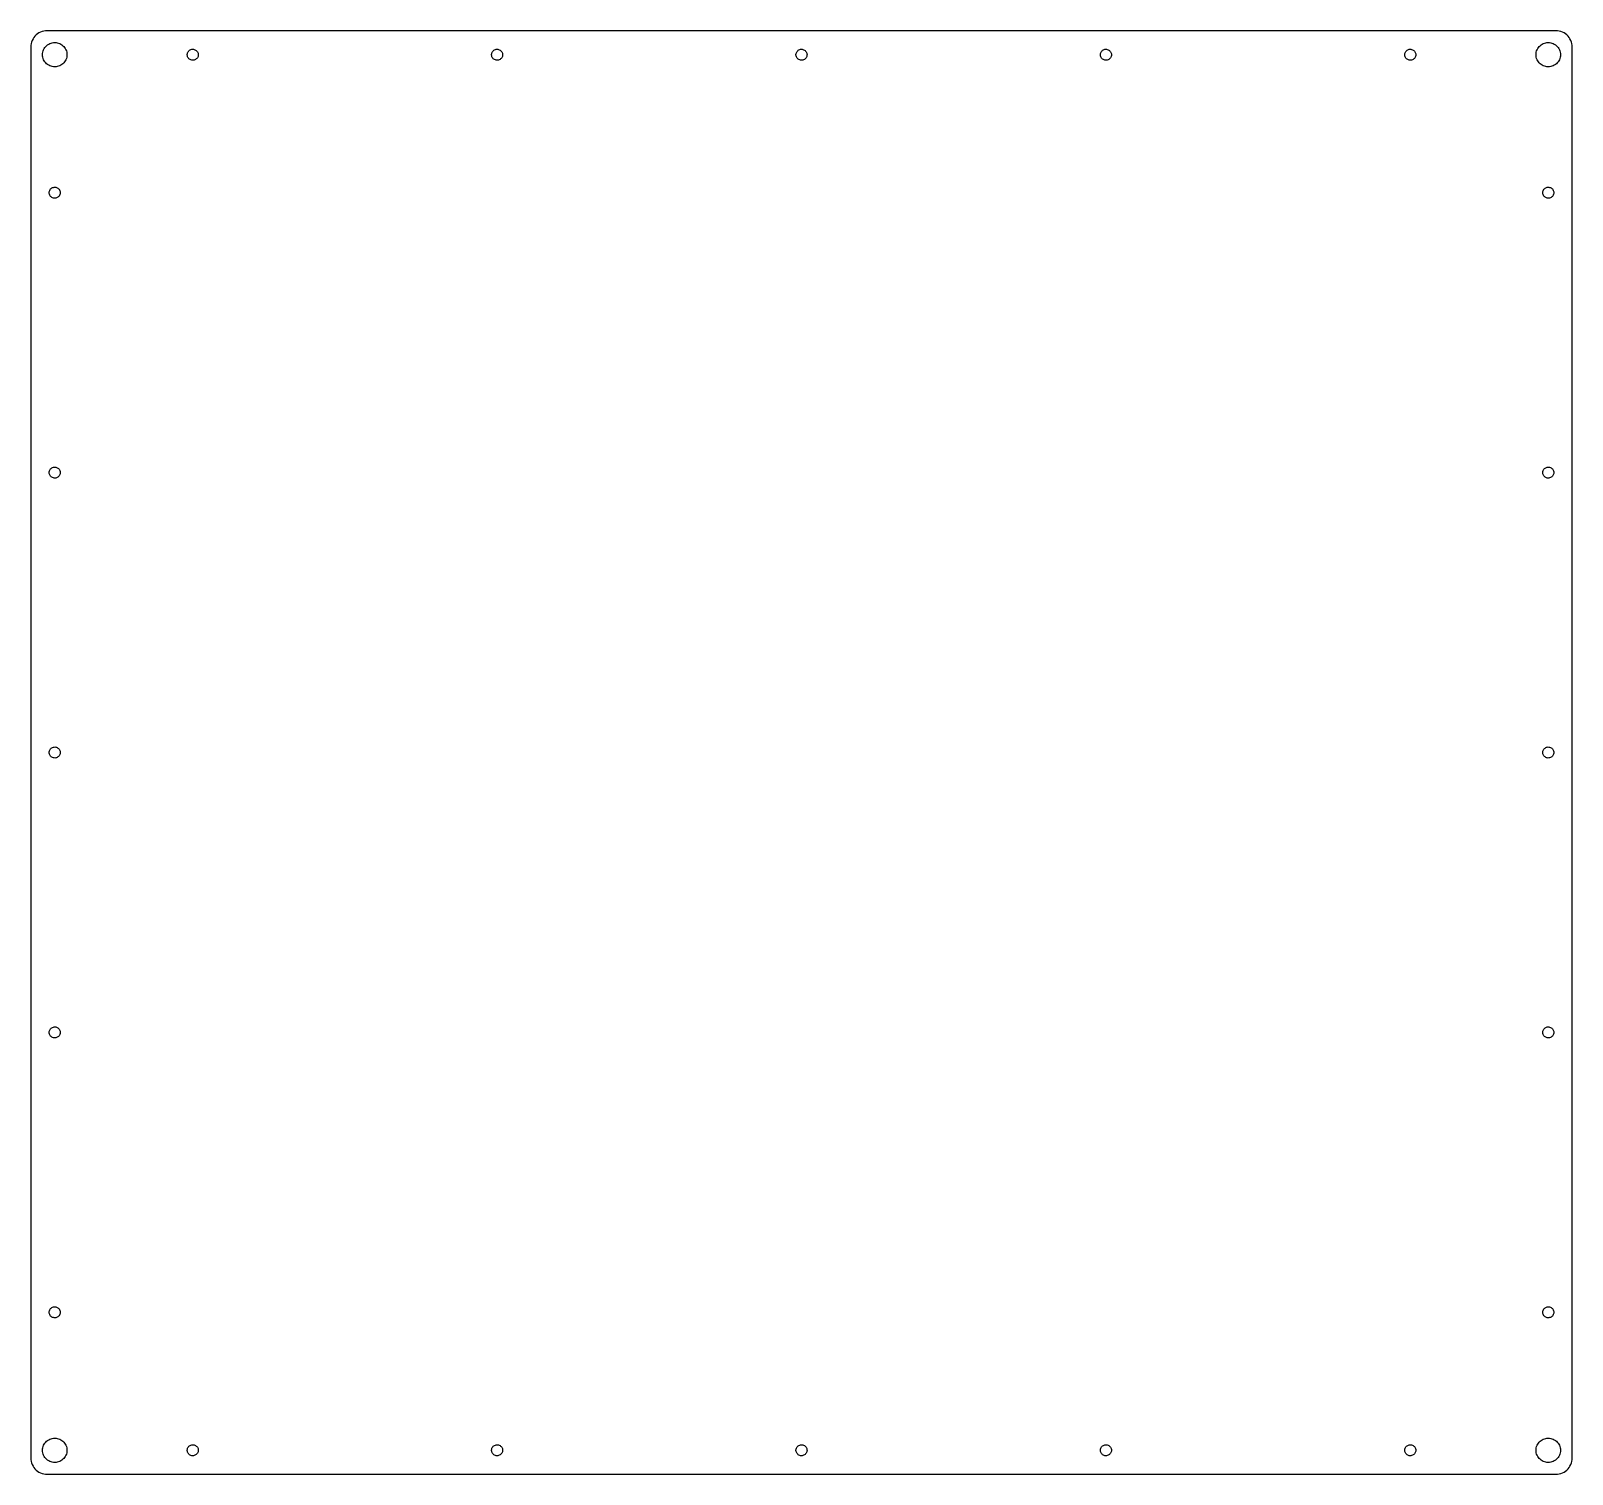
# Model space of a CAD drawing. Header units: metres. Extents: x -237 to 237, y -222 to 222.
import ezdxf

# ---------------------------------------------------------------- set-up
doc = ezdxf.new("R2010")
doc.units = ezdxf.units.M

msp = doc.modelspace()

# ---------------------------------------------------------------- linework, layer by layer
for p, q in [((-237.266, 218.415), (-237.348, 217.898)), ((-237.13, 218.92), (-237.266, 218.415)), ((-236.943, 219.409), (-237.13, 218.92)), ((-236.705, 219.875), (-236.943, 219.409)), ((-236.42, 220.314), (-236.705, 219.875)), ((-236.091, 220.721), (-236.42, 220.314)), ((-235.721, 221.091), (-236.091, 220.721)), ((-235.314, 221.42), (-235.721, 221.091)), ((-234.875, 221.705), (-235.314, 221.42)), ((-234.409, 221.943), (-234.875, 221.705)), ((-233.92, 222.13), (-234.409, 221.943)), ((-233.415, 222.266), (-233.92, 222.13)), ((-232.898, 222.348), (-233.415, 222.266)), ((-232.375, 222.375), (-232.898, 222.348)), ((232.375, 222.375), (-232.375, 222.375)), ((-231.875, 218.248), (-231.525, 218.426)), ((-231.525, 218.426), (-231.159, 218.566)), ((-231.159, 218.566), (-230.78, 218.668)), ((-230.78, 218.668), (-230.392, 218.729)), ((-230.392, 218.729), (-230, 218.75)), ((-230, 218.75), (-229.608, 218.729)), ((-229.608, 218.729), (-229.22, 218.668)), ((-229.22, 218.668), (-228.841, 218.566)), ((-228.841, 218.566), (-228.475, 218.426)), ((-228.475, 218.426), (-228.125, 218.248)), ((228.125, 218.248), (228.475, 218.426)), ((228.475, 218.426), (228.841, 218.566)), ((228.841, 218.566), (229.22, 218.668)), ((229.22, 218.668), (229.608, 218.729)), ((229.608, 218.729), (230, 218.75)), ((230, 218.75), (230.392, 218.729)), ((230.392, 218.729), (230.78, 218.668)), ((230.78, 218.668), (231.159, 218.566)), ((231.159, 218.566), (231.525, 218.426)), ((231.525, 218.426), (231.875, 218.248)), ((232.898, 222.348), (232.375, 222.375)), ((233.415, 222.266), (232.898, 222.348)), ((233.92, 222.13), (233.415, 222.266)), ((234.409, 221.943), (233.92, 222.13)), ((234.875, 221.705), (234.409, 221.943)), ((235.314, 221.42), (234.875, 221.705)), ((235.721, 221.091), (235.314, 221.42)), ((236.091, 220.721), (235.721, 221.091)), ((236.42, 220.314), (236.091, 220.721)), ((236.705, 219.875), (236.42, 220.314)), ((236.943, 219.409), (236.705, 219.875)), ((237.13, 218.92), (236.943, 219.409)), ((237.266, 218.415), (237.13, 218.92)), ((237.348, 217.898), (237.266, 218.415)), ((-237.348, 217.898), (-237.375, 217.375)), ((-237.375, 217.375), (-237.375, -217.375)), ((-233.75, 215), (-233.729, 215.392)), ((-233.729, 214.608), (-233.75, 215)), ((-233.729, 215.392), (-233.668, 215.78)), ((-233.668, 214.22), (-233.729, 214.608)), ((-233.668, 215.78), (-233.566, 216.159)), ((-233.566, 213.841), (-233.668, 214.22)), ((-233.566, 216.159), (-233.426, 216.525)), ((-233.426, 213.475), (-233.566, 213.841)), ((-233.426, 216.525), (-233.248, 216.875)), ((-233.248, 216.875), (-233.034, 217.204)), ((-233.034, 217.204), (-232.787, 217.509)), ((-232.787, 217.509), (-232.509, 217.787)), ((-232.509, 217.787), (-232.204, 218.034)), ((-232.204, 218.034), (-231.875, 218.248)), ((-228.125, 218.248), (-227.796, 218.034)), ((-227.796, 218.034), (-227.491, 217.787)), ((-227.491, 217.787), (-227.213, 217.509)), ((-227.213, 217.509), (-226.966, 217.204)), ((-226.966, 217.204), (-226.752, 216.875)), ((-226.752, 216.875), (-226.574, 216.525)), ((-226.574, 216.525), (-226.434, 216.159)), ((-226.434, 213.841), (-226.574, 213.475)), ((-226.434, 216.159), (-226.332, 215.78)), ((-226.332, 214.22), (-226.434, 213.841)), ((-226.332, 215.78), (-226.271, 215.392)), ((-226.271, 214.608), (-226.332, 214.22)), ((-226.271, 215.392), (-226.25, 215)), ((-226.25, 215), (-226.271, 214.608)), ((-189.195, 215.124), (-189.159, 215.37)), ((-189.195, 214.876), (-189.195, 215.124)), ((-189.159, 214.63), (-189.195, 214.876)), ((-189.159, 215.37), (-189.088, 215.607)), ((-189.088, 214.393), (-189.159, 214.63)), ((-189.088, 215.607), (-188.982, 215.832)), ((-188.982, 214.168), (-189.088, 214.393)), ((-188.982, 215.832), (-188.846, 216.039)), ((-188.846, 213.961), (-188.982, 214.168)), ((-188.846, 216.039), (-188.68, 216.224)), ((-188.68, 213.776), (-188.846, 213.961)), ((-188.68, 216.224), (-188.489, 216.383)), ((-188.489, 213.617), (-188.68, 213.776)), ((-188.489, 216.383), (-188.277, 216.512)), ((-188.277, 216.512), (-188.049, 216.609)), ((-188.049, 216.609), (-187.809, 216.672)), ((-187.809, 216.672), (-187.562, 216.699)), ((-187.562, 216.699), (-187.314, 216.69)), ((-187.314, 216.69), (-187.07, 216.645)), ((-187.07, 216.645), (-186.835, 216.565)), ((-186.835, 216.565), (-186.614, 216.451)), ((-186.614, 216.451), (-186.413, 216.307)), ((-186.413, 213.693), (-186.614, 213.549)), ((-186.413, 216.307), (-186.234, 216.134)), ((-186.234, 213.866), (-186.413, 213.693)), ((-186.234, 216.134), (-186.082, 215.938)), ((-186.082, 214.062), (-186.234, 213.866)), ((-186.082, 215.938), (-185.961, 215.722)), ((-185.961, 214.278), (-186.082, 214.062)), ((-185.961, 215.722), (-185.872, 215.49)), ((-185.872, 214.51), (-185.961, 214.278)), ((-185.872, 215.49), (-185.818, 215.248)), ((-185.818, 214.752), (-185.872, 214.51)), ((-185.818, 215.248), (-185.8, 215)), ((-185.8, 215), (-185.818, 214.752)), ((-95.4455, 215.124), (-95.4093, 215.37)), ((-95.4455, 214.876), (-95.4455, 215.124)), ((-95.4093, 214.63), (-95.4455, 214.876)), ((-95.4093, 215.37), (-95.3378, 215.607)), ((-95.3378, 214.393), (-95.4093, 214.63)), ((-95.3378, 215.607), (-95.2325, 215.832)), ((-95.2325, 214.168), (-95.3378, 214.393)), ((-95.2325, 215.832), (-95.0955, 216.039)), ((-95.0955, 213.961), (-95.2325, 214.168)), ((-95.0955, 216.039), (-94.9299, 216.224)), ((-94.9299, 213.776), (-95.0955, 213.961)), ((-94.9299, 216.224), (-94.7392, 216.383)), ((-94.7392, 213.617), (-94.9299, 213.776)), ((-94.7392, 216.383), (-94.5273, 216.512)), ((-94.5273, 216.512), (-94.2989, 216.609)), ((-94.2989, 216.609), (-94.0588, 216.672)), ((-94.0588, 216.672), (-93.8121, 216.699)), ((-93.8121, 216.699), (-93.5641, 216.69)), ((-93.5641, 216.69), (-93.32, 216.645)), ((-93.32, 216.645), (-93.0851, 216.565)), ((-93.0851, 216.565), (-92.8644, 216.451)), ((-92.8644, 216.451), (-92.6626, 216.307)), ((-92.6626, 213.693), (-92.8644, 213.549)), ((-92.6626, 216.307), (-92.4839, 216.134)), ((-92.4839, 213.866), (-92.6626, 213.693)), ((-92.4839, 216.134), (-92.3322, 215.938)), ((-92.3322, 214.062), (-92.4839, 213.866)), ((-92.3322, 215.938), (-92.2107, 215.722)), ((-92.2107, 214.278), (-92.3322, 214.062)), ((-92.2107, 215.722), (-92.1221, 215.49)), ((-92.1221, 214.51), (-92.2107, 214.278)), ((-92.1221, 215.49), (-92.0681, 215.248)), ((-92.0681, 214.752), (-92.1221, 214.51)), ((-92.0681, 215.248), (-92.05, 215)), ((-92.05, 215), (-92.0681, 214.752)), ((-1.69545, 215.124), (-1.65932, 215.37)), ((-1.69545, 214.876), (-1.69545, 215.124)), ((-1.65932, 214.63), (-1.69545, 214.876)), ((-1.65932, 215.37), (-1.58781, 215.607)), ((-1.58781, 214.393), (-1.65932, 214.63)), ((-1.58781, 215.607), (-1.48248, 215.832)), ((-1.48248, 214.168), (-1.58781, 214.393)), ((-1.48248, 215.832), (-1.34554, 216.039)), ((-1.34554, 213.961), (-1.48248, 214.168)), ((-1.34554, 216.039), (-1.17992, 216.224)), ((-1.17992, 213.776), (-1.34554, 213.961)), ((-1.17992, 216.224), (-0.989151, 216.383)), ((-0.989151, 213.617), (-1.17992, 213.776)), ((-0.989151, 216.383), (-0.777298, 216.512)), ((-0.777298, 216.512), (-0.548889, 216.609)), ((-0.548889, 216.609), (-0.308777, 216.672)), ((-0.308777, 216.672), (-0.062073, 216.699)), ((-0.062073, 216.699), (0.185928, 216.69)), ((0.185928, 216.69), (0.429977, 216.645)), ((0.429977, 216.645), (0.664871, 216.565)), ((0.664871, 216.565), (0.88559, 216.451)), ((0.88559, 216.451), (1.08743, 216.307)), ((1.08743, 213.693), (0.88559, 213.549)), ((1.08743, 216.307), (1.2661, 216.134)), ((1.2661, 213.866), (1.08743, 213.693)), ((1.2661, 216.134), (1.41779, 215.938)), ((1.41779, 214.062), (1.2661, 213.866)), ((1.41779, 215.938), (1.53926, 215.722)), ((1.53926, 214.278), (1.41779, 214.062)), ((1.53926, 215.722), (1.62791, 215.49)), ((1.62791, 214.51), (1.53926, 214.278)), ((1.62791, 215.49), (1.68187, 215.248)), ((1.68187, 214.752), (1.62791, 214.51)), ((1.68187, 215.248), (1.7, 215)), ((1.7, 215), (1.68187, 214.752)), ((92.0545, 215.124), (92.0907, 215.37)), ((92.0545, 214.876), (92.0545, 215.124)), ((92.0907, 214.63), (92.0545, 214.876)), ((92.0907, 215.37), (92.1622, 215.607)), ((92.1622, 214.393), (92.0907, 214.63)), ((92.1622, 215.607), (92.2675, 215.832)), ((92.2675, 214.168), (92.1622, 214.393)), ((92.2675, 215.832), (92.4044, 216.039)), ((92.4044, 213.961), (92.2675, 214.168)), ((92.4044, 216.039), (92.5701, 216.224)), ((92.5701, 213.776), (92.4044, 213.961)), ((92.5701, 216.224), (92.7608, 216.383)), ((92.7608, 213.617), (92.5701, 213.776)), ((92.7608, 216.383), (92.9727, 216.512)), ((92.9727, 216.512), (93.2011, 216.609)), ((93.2011, 216.609), (93.4412, 216.672)), ((93.4412, 216.672), (93.6879, 216.699)), ((93.6879, 216.699), (93.9359, 216.69)), ((93.9359, 216.69), (94.18, 216.645)), ((94.18, 216.645), (94.4149, 216.565)), ((94.4149, 216.565), (94.6356, 216.451)), ((94.6356, 216.451), (94.8374, 216.307)), ((94.8374, 213.693), (94.6356, 213.549)), ((94.8374, 216.307), (95.0161, 216.134)), ((95.0161, 213.866), (94.8374, 213.693)), ((95.0161, 216.134), (95.1678, 215.938)), ((95.1678, 214.062), (95.0161, 213.866)), ((95.1678, 215.938), (95.2893, 215.722)), ((95.2893, 214.278), (95.1678, 214.062)), ((95.2893, 215.722), (95.3779, 215.49)), ((95.3779, 214.51), (95.2893, 214.278)), ((95.3779, 215.49), (95.4319, 215.248)), ((95.4319, 214.752), (95.3779, 214.51)), ((95.4319, 215.248), (95.45, 215)), ((95.45, 215), (95.4319, 214.752)), ((185.805, 215.124), (185.841, 215.37)), ((185.805, 214.876), (185.805, 215.124)), ((185.841, 214.63), (185.805, 214.876)), ((185.841, 215.37), (185.912, 215.607)), ((185.912, 214.393), (185.841, 214.63)), ((185.912, 215.607), (186.018, 215.832)), ((186.018, 214.168), (185.912, 214.393)), ((186.018, 215.832), (186.154, 216.039)), ((186.154, 213.961), (186.018, 214.168)), ((186.154, 216.039), (186.32, 216.224)), ((186.32, 213.776), (186.154, 213.961)), ((186.32, 216.224), (186.511, 216.383)), ((186.511, 213.617), (186.32, 213.776)), ((186.511, 216.383), (186.723, 216.512)), ((186.723, 216.512), (186.951, 216.609)), ((186.951, 216.609), (187.191, 216.672)), ((187.191, 216.672), (187.438, 216.699)), ((187.438, 216.699), (187.686, 216.69)), ((187.686, 216.69), (187.93, 216.645)), ((187.93, 216.645), (188.165, 216.565)), ((188.165, 216.565), (188.386, 216.451)), ((188.386, 216.451), (188.587, 216.307)), ((188.587, 213.693), (188.386, 213.549)), ((188.587, 216.307), (188.766, 216.134)), ((188.766, 213.866), (188.587, 213.693)), ((188.766, 216.134), (188.918, 215.938)), ((188.918, 214.062), (188.766, 213.866)), ((188.918, 215.938), (189.039, 215.722)), ((189.039, 214.278), (188.918, 214.062)), ((189.039, 215.722), (189.128, 215.49)), ((189.128, 214.51), (189.039, 214.278)), ((189.128, 215.49), (189.182, 215.248)), ((189.182, 214.752), (189.128, 214.51)), ((189.182, 215.248), (189.2, 215)), ((189.2, 215), (189.182, 214.752)), ((226.25, 215), (226.271, 215.392)), ((226.271, 214.608), (226.25, 215)), ((226.271, 215.392), (226.332, 215.78)), ((226.332, 214.22), (226.271, 214.608)), ((226.332, 215.78), (226.434, 216.159)), ((226.434, 213.841), (226.332, 214.22)), ((226.434, 216.159), (226.574, 216.525)), ((226.574, 213.475), (226.434, 213.841)), ((226.574, 216.525), (226.752, 216.875)), ((226.752, 216.875), (226.966, 217.204)), ((226.966, 217.204), (227.213, 217.509)), ((227.213, 217.509), (227.491, 217.787)), ((227.491, 217.787), (227.796, 218.034)), ((227.796, 218.034), (228.125, 218.248)), ((231.875, 218.248), (232.204, 218.034)), ((232.204, 218.034), (232.509, 217.787)), ((232.509, 217.787), (232.787, 217.509)), ((232.787, 217.509), (233.034, 217.204)), ((233.034, 217.204), (233.248, 216.875)), ((233.248, 216.875), (233.426, 216.525)), ((233.426, 216.525), (233.566, 216.159)), ((233.566, 213.841), (233.426, 213.475)), ((233.566, 216.159), (233.668, 215.78)), ((233.668, 214.22), (233.566, 213.841)), ((233.668, 215.78), (233.729, 215.392)), ((233.729, 214.608), (233.668, 214.22)), ((233.729, 215.392), (233.75, 215)), ((233.75, 215), (233.729, 214.608)), ((237.375, 217.375), (237.348, 217.898)), ((237.375, -217.375), (237.375, 217.375)), ((-233.248, 213.125), (-233.426, 213.475)), ((-233.034, 212.796), (-233.248, 213.125)), ((-232.787, 212.491), (-233.034, 212.796)), ((-232.509, 212.213), (-232.787, 212.491)), ((-232.204, 211.966), (-232.509, 212.213)), ((-231.875, 211.752), (-232.204, 211.966)), ((-231.525, 211.574), (-231.875, 211.752)), ((-231.159, 211.434), (-231.525, 211.574)), ((-230.78, 211.332), (-231.159, 211.434)), ((-230.392, 211.271), (-230.78, 211.332)), ((-230, 211.25), (-230.392, 211.271)), ((-229.608, 211.271), (-230, 211.25)), ((-229.22, 211.332), (-229.608, 211.271)), ((-228.841, 211.434), (-229.22, 211.332)), ((-228.475, 211.574), (-228.841, 211.434)), ((-228.125, 211.752), (-228.475, 211.574)), ((-227.796, 211.966), (-228.125, 211.752)), ((-227.491, 212.213), (-227.796, 211.966)), ((-227.213, 212.491), (-227.491, 212.213)), ((-226.966, 212.796), (-227.213, 212.491)), ((-226.752, 213.125), (-226.966, 212.796)), ((-226.574, 213.475), (-226.752, 213.125)), ((-188.277, 213.488), (-188.489, 213.617)), ((-188.049, 213.391), (-188.277, 213.488)), ((-187.809, 213.328), (-188.049, 213.391)), ((-187.562, 213.301), (-187.809, 213.328)), ((-187.314, 213.31), (-187.562, 213.301)), ((-187.07, 213.355), (-187.314, 213.31)), ((-186.835, 213.435), (-187.07, 213.355)), ((-186.614, 213.549), (-186.835, 213.435)), ((-94.5273, 213.488), (-94.7392, 213.617)), ((-94.2989, 213.391), (-94.5273, 213.488)), ((-94.0588, 213.328), (-94.2989, 213.391)), ((-93.8121, 213.301), (-94.0588, 213.328)), ((-93.5641, 213.31), (-93.8121, 213.301)), ((-93.32, 213.355), (-93.5641, 213.31)), ((-93.0851, 213.435), (-93.32, 213.355)), ((-92.8644, 213.549), (-93.0851, 213.435)), ((-0.777298, 213.488), (-0.989151, 213.617)), ((-0.548889, 213.391), (-0.777298, 213.488)), ((-0.308777, 213.328), (-0.548889, 213.391)), ((-0.062073, 213.301), (-0.308777, 213.328)), ((0.185928, 213.31), (-0.062073, 213.301)), ((0.429977, 213.355), (0.185928, 213.31)), ((0.664871, 213.435), (0.429977, 213.355)), ((0.88559, 213.549), (0.664871, 213.435)), ((92.9727, 213.488), (92.7608, 213.617)), ((93.2011, 213.391), (92.9727, 213.488)), ((93.4412, 213.328), (93.2011, 213.391)), ((93.6879, 213.301), (93.4412, 213.328)), ((93.9359, 213.31), (93.6879, 213.301)), ((94.18, 213.355), (93.9359, 213.31)), ((94.4149, 213.435), (94.18, 213.355)), ((94.6356, 213.549), (94.4149, 213.435)), ((186.723, 213.488), (186.511, 213.617)), ((186.951, 213.391), (186.723, 213.488)), ((187.191, 213.328), (186.951, 213.391)), ((187.438, 213.301), (187.191, 213.328)), ((187.686, 213.31), (187.438, 213.301)), ((187.93, 213.355), (187.686, 213.31)), ((188.165, 213.435), (187.93, 213.355)), ((188.386, 213.549), (188.165, 213.435)), ((226.752, 213.125), (226.574, 213.475)), ((226.966, 212.796), (226.752, 213.125)), ((227.213, 212.491), (226.966, 212.796)), ((227.491, 212.213), (227.213, 212.491)), ((227.796, 211.966), (227.491, 212.213)), ((228.125, 211.752), (227.796, 211.966)), ((228.475, 211.574), (228.125, 211.752)), ((228.841, 211.434), (228.475, 211.574)), ((229.22, 211.332), (228.841, 211.434)), ((229.608, 211.271), (229.22, 211.332)), ((230, 211.25), (229.608, 211.271)), ((230.392, 211.271), (230, 211.25)), ((230.78, 211.332), (230.392, 211.271)), ((231.159, 211.434), (230.78, 211.332)), ((231.525, 211.574), (231.159, 211.434)), ((231.875, 211.752), (231.525, 211.574)), ((232.204, 211.966), (231.875, 211.752)), ((232.509, 212.213), (232.204, 211.966)), ((232.787, 212.491), (232.509, 212.213)), ((233.034, 212.796), (232.787, 212.491)), ((233.248, 213.125), (233.034, 212.796)), ((233.426, 213.475), (233.248, 213.125)), ((-231.7, 172.5), (-231.682, 172.748)), ((-231.682, 172.252), (-231.7, 172.5)), ((-231.682, 172.748), (-231.628, 172.99)), ((-231.628, 172.01), (-231.682, 172.252)), ((-231.628, 172.99), (-231.539, 173.222)), ((-231.539, 171.778), (-231.628, 172.01)), ((-231.539, 173.222), (-231.418, 173.438)), ((-231.418, 171.562), (-231.539, 171.778)), ((-231.418, 173.438), (-231.266, 173.634)), ((-231.266, 171.366), (-231.418, 171.562)), ((-231.266, 173.634), (-231.087, 173.807)), ((-231.087, 171.193), (-231.266, 171.366)), ((-231.087, 173.807), (-230.886, 173.951)), ((-230.886, 171.049), (-231.087, 171.193)), ((-230.886, 173.951), (-230.665, 174.065)), ((-230.665, 170.935), (-230.886, 171.049)), ((-230.665, 174.065), (-230.43, 174.145)), ((-230.43, 170.855), (-230.665, 170.935)), ((-230.43, 174.145), (-230.186, 174.19)), ((-230.186, 174.19), (-229.938, 174.199)), ((-229.938, 174.199), (-229.691, 174.172)), ((-229.691, 174.172), (-229.451, 174.109)), ((-229.451, 174.109), (-229.223, 174.012)), ((-229.223, 170.988), (-229.451, 170.891)), ((-229.223, 174.012), (-229.011, 173.883)), ((-229.011, 171.117), (-229.223, 170.988)), ((-229.011, 173.883), (-228.82, 173.724)), ((-228.82, 171.276), (-229.011, 171.117)), ((-228.82, 173.724), (-228.654, 173.539)), ((-228.654, 171.461), (-228.82, 171.276)), ((-228.654, 173.539), (-228.518, 173.332)), ((-228.518, 171.668), (-228.654, 171.461)), ((-228.518, 173.332), (-228.412, 173.107)), ((-228.412, 171.893), (-228.518, 171.668)), ((-228.412, 173.107), (-228.341, 172.87)), ((-228.341, 172.13), (-228.412, 171.893)), ((-228.341, 172.87), (-228.305, 172.624)), ((-228.305, 172.376), (-228.341, 172.13)), ((-228.305, 172.624), (-228.305, 172.376)), ((228.305, 172.624), (228.341, 172.87)), ((228.305, 172.376), (228.305, 172.624)), ((228.341, 172.13), (228.305, 172.376)), ((228.341, 172.87), (228.412, 173.107)), ((228.412, 171.893), (228.341, 172.13)), ((228.412, 173.107), (228.518, 173.332)), ((228.518, 171.668), (228.412, 171.893)), ((228.518, 173.332), (228.654, 173.539)), ((228.654, 171.461), (228.518, 171.668)), ((228.654, 173.539), (228.82, 173.724)), ((228.82, 171.276), (228.654, 171.461)), ((228.82, 173.724), (229.011, 173.883)), ((229.011, 171.117), (228.82, 171.276)), ((229.011, 173.883), (229.223, 174.012)), ((229.223, 170.988), (229.011, 171.117)), ((229.223, 174.012), (229.451, 174.109)), ((229.451, 170.891), (229.223, 170.988)), ((229.451, 174.109), (229.691, 174.172)), ((229.691, 174.172), (229.938, 174.199)), ((229.938, 174.199), (230.186, 174.19)), ((230.186, 174.19), (230.43, 174.145)), ((230.43, 174.145), (230.665, 174.065)), ((230.665, 170.935), (230.43, 170.855)), ((230.665, 174.065), (230.886, 173.951)), ((230.886, 171.049), (230.665, 170.935)), ((230.886, 173.951), (231.087, 173.807)), ((231.087, 171.193), (230.886, 171.049)), ((231.087, 173.807), (231.266, 173.634)), ((231.266, 171.366), (231.087, 171.193)), ((231.266, 173.634), (231.418, 173.438)), ((231.418, 171.562), (231.266, 171.366)), ((231.418, 173.438), (231.539, 173.222)), ((231.539, 171.778), (231.418, 171.562)), ((231.539, 173.222), (231.628, 172.99)), ((231.628, 172.01), (231.539, 171.778)), ((231.628, 172.99), (231.682, 172.748)), ((231.682, 172.252), (231.628, 172.01)), ((231.682, 172.748), (231.7, 172.5)), ((231.7, 172.5), (231.682, 172.252)), ((-230.186, 170.81), (-230.43, 170.855)), ((-229.938, 170.801), (-230.186, 170.81)), ((-229.691, 170.828), (-229.938, 170.801)), ((-229.451, 170.891), (-229.691, 170.828)), ((229.691, 170.828), (229.451, 170.891)), ((229.938, 170.801), (229.691, 170.828)), ((230.186, 170.81), (229.938, 170.801)), ((230.43, 170.855), (230.186, 170.81)), ((-231.7, 86.25), (-231.682, 86.4975)), ((-231.682, 86.0025), (-231.7, 86.25)), ((-231.682, 86.4975), (-231.628, 86.7398)), ((-231.628, 85.7602), (-231.682, 86.0025)), ((-231.628, 86.7398), (-231.539, 86.9716)), ((-231.539, 85.5284), (-231.628, 85.7602)), ((-231.539, 86.9716), (-231.418, 87.188)), ((-231.418, 85.312), (-231.539, 85.5284)), ((-231.418, 87.188), (-231.266, 87.3844)), ((-231.266, 87.3844), (-231.087, 87.5567)), ((-231.087, 87.5567), (-230.886, 87.7011)), ((-230.886, 87.7011), (-230.665, 87.8146)), ((-230.665, 87.8146), (-230.43, 87.8947)), ((-230.43, 87.8947), (-230.186, 87.9398)), ((-230.186, 87.9398), (-229.938, 87.9489)), ((-229.938, 87.9489), (-229.691, 87.9217)), ((-229.691, 87.9217), (-229.451, 87.8589)), ((-229.451, 87.8589), (-229.223, 87.7619)), ((-229.223, 87.7619), (-229.011, 87.6326)), ((-229.011, 87.6326), (-228.82, 87.4738)), ((-228.82, 87.4738), (-228.654, 87.289)), ((-228.654, 87.289), (-228.518, 87.082)), ((-228.518, 87.082), (-228.412, 86.8573)), ((-228.412, 85.6427), (-228.518, 85.418)), ((-228.412, 86.8573), (-228.341, 86.6196)), ((-228.341, 85.8804), (-228.412, 85.6427)), ((-228.341, 86.6196), (-228.305, 86.3741)), ((-228.305, 86.1259), (-228.341, 85.8804)), ((-228.305, 86.3741), (-228.305, 86.1259)), ((228.305, 86.3741), (228.341, 86.6196)), ((228.305, 86.1259), (228.305, 86.3741)), ((228.341, 85.8804), (228.305, 86.1259)), ((228.341, 86.6196), (228.412, 86.8573)), ((228.412, 85.6427), (228.341, 85.8804)), ((228.412, 86.8573), (228.518, 87.082)), ((228.518, 85.418), (228.412, 85.6427)), ((228.518, 87.082), (228.654, 87.289)), ((228.654, 87.289), (228.82, 87.4738)), ((228.82, 87.4738), (229.011, 87.6326)), ((229.011, 87.6326), (229.223, 87.7619)), ((229.223, 87.7619), (229.451, 87.8589)), ((229.451, 87.8589), (229.691, 87.9217)), ((229.691, 87.9217), (229.938, 87.9489)), ((229.938, 87.9489), (230.186, 87.9398)), ((230.186, 87.9398), (230.43, 87.8947)), ((230.43, 87.8947), (230.665, 87.8146)), ((230.665, 87.8146), (230.886, 87.7011)), ((230.886, 87.7011), (231.087, 87.5567)), ((231.087, 87.5567), (231.266, 87.3844)), ((231.266, 87.3844), (231.418, 87.188)), ((231.418, 87.188), (231.539, 86.9716)), ((231.539, 85.5284), (231.418, 85.312)), ((231.539, 86.9716), (231.628, 86.7398)), ((231.628, 85.7602), (231.539, 85.5284)), ((231.628, 86.7398), (231.682, 86.4975)), ((231.682, 86.0025), (231.628, 85.7602)), ((231.682, 86.4975), (231.7, 86.25)), ((231.7, 86.25), (231.682, 86.0025)), ((-231.266, 85.1156), (-231.418, 85.312)), ((-231.087, 84.9433), (-231.266, 85.1156)), ((-230.886, 84.7989), (-231.087, 84.9433)), ((-230.665, 84.6854), (-230.886, 84.7989)), ((-230.43, 84.6053), (-230.665, 84.6854)), ((-230.186, 84.5602), (-230.43, 84.6053)), ((-229.938, 84.5511), (-230.186, 84.5602)), ((-229.691, 84.5783), (-229.938, 84.5511)), ((-229.451, 84.6411), (-229.691, 84.5783)), ((-229.223, 84.7381), (-229.451, 84.6411)), ((-229.011, 84.8674), (-229.223, 84.7381)), ((-228.82, 85.0262), (-229.011, 84.8674)), ((-228.654, 85.211), (-228.82, 85.0262)), ((-228.518, 85.418), (-228.654, 85.211)), ((228.654, 85.211), (228.518, 85.418)), ((228.82, 85.0262), (228.654, 85.211)), ((229.011, 84.8674), (228.82, 85.0262)), ((229.223, 84.7381), (229.011, 84.8674)), ((229.451, 84.6411), (229.223, 84.7381)), ((229.691, 84.5783), (229.451, 84.6411)), ((229.938, 84.5511), (229.691, 84.5783)), ((230.186, 84.5602), (229.938, 84.5511)), ((230.43, 84.6053), (230.186, 84.5602)), ((230.665, 84.6854), (230.43, 84.6053)), ((230.886, 84.7989), (230.665, 84.6854)), ((231.087, 84.9433), (230.886, 84.7989)), ((231.266, 85.1156), (231.087, 84.9433)), ((231.418, 85.312), (231.266, 85.1156)), ((-231.7, 0), (-231.682, 0.247513)), ((-231.682, -0.247513), (-231.7, 0)), ((-231.682, 0.247513), (-231.628, 0.489761)), ((-231.628, 0.489761), (-231.539, 0.721573)), ((-231.539, 0.721573), (-231.418, 0.938004)), ((-231.418, 0.938004), (-231.266, 1.13443)), ((-231.266, 1.13443), (-231.087, 1.30669)), ((-231.087, 1.30669), (-230.886, 1.4511)), ((-230.886, 1.4511), (-230.665, 1.56458)), ((-230.665, 1.56458), (-230.43, 1.64471)), ((-230.43, 1.64471), (-230.186, 1.68979)), ((-230.186, 1.68979), (-229.938, 1.69885)), ((-229.938, 1.69885), (-229.691, 1.67171)), ((-229.691, 1.67171), (-229.451, 1.60893)), ((-229.451, 1.60893), (-229.223, 1.51187)), ((-229.223, 1.51187), (-229.011, 1.38258)), ((-229.011, 1.38258), (-228.82, 1.22383)), ((-228.82, 1.22383), (-228.654, 1.03899)), ((-228.654, 1.03899), (-228.518, 0.832001)), ((-228.518, 0.832001), (-228.412, 0.607285)), ((-228.412, 0.607285), (-228.341, 0.369629)), ((-228.341, 0.369629), (-228.305, 0.124084)), ((-228.305, 0.124084), (-228.305, -0.124084)), ((228.305, 0.124084), (228.341, 0.369629)), ((228.305, -0.124084), (228.305, 0.124084)), ((228.341, 0.369629), (228.412, 0.607285)), ((228.412, 0.607285), (228.518, 0.832001)), ((228.518, 0.832001), (228.654, 1.03899)), ((228.654, 1.03899), (228.82, 1.22383)), ((228.82, 1.22383), (229.011, 1.38258)), ((229.011, 1.38258), (229.223, 1.51187)), ((229.223, 1.51187), (229.451, 1.60893)), ((229.451, 1.60893), (229.691, 1.67171)), ((229.691, 1.67171), (229.938, 1.69885)), ((229.938, 1.69885), (230.186, 1.68979)), ((230.186, 1.68979), (230.43, 1.64471)), ((230.43, 1.64471), (230.665, 1.56458)), ((230.665, 1.56458), (230.886, 1.4511)), ((230.886, 1.4511), (231.087, 1.30669)), ((231.087, 1.30669), (231.266, 1.13443)), ((231.266, 1.13443), (231.418, 0.938004)), ((231.418, 0.938004), (231.539, 0.721573)), ((231.539, 0.721573), (231.628, 0.489761)), ((231.628, 0.489761), (231.682, 0.247513)), ((231.682, 0.247513), (231.7, 0)), ((231.7, 0), (231.682, -0.247513)), ((-231.628, -0.489761), (-231.682, -0.247513)), ((-231.539, -0.721573), (-231.628, -0.489761)), ((-231.418, -0.938004), (-231.539, -0.721573)), ((-231.266, -1.13443), (-231.418, -0.938004)), ((-231.087, -1.30669), (-231.266, -1.13443)), ((-230.886, -1.4511), (-231.087, -1.30669)), ((-230.665, -1.56458), (-230.886, -1.4511)), ((-230.43, -1.64471), (-230.665, -1.56458)), ((-230.186, -1.68979), (-230.43, -1.64471)), ((-229.938, -1.69885), (-230.186, -1.68979)), ((-229.691, -1.67171), (-229.938, -1.69885)), ((-229.451, -1.60893), (-229.691, -1.67171)), ((-229.223, -1.51187), (-229.451, -1.60893)), ((-229.011, -1.38258), (-229.223, -1.51187)), ((-228.82, -1.22383), (-229.011, -1.38258)), ((-228.654, -1.03899), (-228.82, -1.22383)), ((-228.518, -0.832001), (-228.654, -1.03899)), ((-228.412, -0.607285), (-228.518, -0.832001)), ((-228.341, -0.369629), (-228.412, -0.607285)), ((-228.305, -0.124084), (-228.341, -0.369629)), ((228.341, -0.369629), (228.305, -0.124084)), ((228.412, -0.607285), (228.341, -0.369629)), ((228.518, -0.832001), (228.412, -0.607285)), ((228.654, -1.03899), (228.518, -0.832001)), ((228.82, -1.22383), (228.654, -1.03899)), ((229.011, -1.38258), (228.82, -1.22383)), ((229.223, -1.51187), (229.011, -1.38258)), ((229.451, -1.60893), (229.223, -1.51187)), ((229.691, -1.67171), (229.451, -1.60893)), ((229.938, -1.69885), (229.691, -1.67171)), ((230.186, -1.68979), (229.938, -1.69885)), ((230.43, -1.64471), (230.186, -1.68979)), ((230.665, -1.56458), (230.43, -1.64471)), ((230.886, -1.4511), (230.665, -1.56458)), ((231.087, -1.30669), (230.886, -1.4511)), ((231.266, -1.13443), (231.087, -1.30669)), ((231.418, -0.938004), (231.266, -1.13443)), ((231.539, -0.721573), (231.418, -0.938004)), ((231.628, -0.489761), (231.539, -0.721573)), ((231.682, -0.247513), (231.628, -0.489761)), ((-231.539, -85.5284), (-231.418, -85.312)), ((-231.418, -85.312), (-231.266, -85.1156)), ((-231.266, -85.1156), (-231.087, -84.9433)), ((-231.087, -84.9433), (-230.886, -84.7989)), ((-230.886, -84.7989), (-230.665, -84.6854)), ((-230.665, -84.6854), (-230.43, -84.6053)), ((-230.43, -84.6053), (-230.186, -84.5602)), ((-230.186, -84.5602), (-229.938, -84.5511)), ((-229.938, -84.5511), (-229.691, -84.5783)), ((-229.691, -84.5783), (-229.451, -84.6411)), ((-229.451, -84.6411), (-229.223, -84.7381)), ((-229.223, -84.7381), (-229.011, -84.8674)), ((-229.011, -84.8674), (-228.82, -85.0262)), ((-228.82, -85.0262), (-228.654, -85.211)), ((-228.654, -85.211), (-228.518, -85.418)), ((-228.518, -85.418), (-228.412, -85.6427)), ((228.412, -85.6427), (228.518, -85.418)), ((228.518, -85.418), (228.654, -85.211)), ((228.654, -85.211), (228.82, -85.0262)), ((228.82, -85.0262), (229.011, -84.8674)), ((229.011, -84.8674), (229.223, -84.7381)), ((229.223, -84.7381), (229.451, -84.6411)), ((229.451, -84.6411), (229.691, -84.5783)), ((229.691, -84.5783), (229.938, -84.5511)), ((229.938, -84.5511), (230.186, -84.5602)), ((230.186, -84.5602), (230.43, -84.6053)), ((230.43, -84.6053), (230.665, -84.6854)), ((230.665, -84.6854), (230.886, -84.7989)), ((230.886, -84.7989), (231.087, -84.9433)), ((231.087, -84.9433), (231.266, -85.1156)), ((231.266, -85.1156), (231.418, -85.312)), ((231.418, -85.312), (231.539, -85.5284)), ((-231.7, -86.25), (-231.682, -86.0025)), ((-231.682, -86.4975), (-231.7, -86.25)), ((-231.682, -86.0025), (-231.628, -85.7602)), ((-231.628, -86.7398), (-231.682, -86.4975)), ((-231.628, -85.7602), (-231.539, -85.5284)), ((-231.539, -86.9716), (-231.628, -86.7398)), ((-231.418, -87.188), (-231.539, -86.9716)), ((-231.266, -87.3844), (-231.418, -87.188)), ((-231.087, -87.5567), (-231.266, -87.3844)), ((-230.886, -87.7011), (-231.087, -87.5567)), ((-230.665, -87.8146), (-230.886, -87.7011)), ((-230.43, -87.8947), (-230.665, -87.8146)), ((-230.186, -87.9398), (-230.43, -87.8947)), ((-229.938, -87.9489), (-230.186, -87.9398)), ((-229.691, -87.9217), (-229.938, -87.9489)), ((-229.451, -87.8589), (-229.691, -87.9217)), ((-229.223, -87.7619), (-229.451, -87.8589)), ((-229.011, -87.6326), (-229.223, -87.7619)), ((-228.82, -87.4738), (-229.011, -87.6326)), ((-228.654, -87.289), (-228.82, -87.4738)), ((-228.518, -87.082), (-228.654, -87.289)), ((-228.412, -86.8573), (-228.518, -87.082)), ((-228.412, -85.6427), (-228.341, -85.8804)), ((-228.341, -86.6196), (-228.412, -86.8573)), ((-228.341, -85.8804), (-228.305, -86.1259)), ((-228.305, -86.3741), (-228.341, -86.6196)), ((-228.305, -86.1259), (-228.305, -86.3741)), ((228.305, -86.1259), (228.341, -85.8804)), ((228.305, -86.3741), (228.305, -86.1259)), ((228.341, -86.6196), (228.305, -86.3741)), ((228.341, -85.8804), (228.412, -85.6427)), ((228.412, -86.8573), (228.341, -86.6196)), ((228.518, -87.082), (228.412, -86.8573)), ((228.654, -87.289), (228.518, -87.082)), ((228.82, -87.4738), (228.654, -87.289)), ((229.011, -87.6326), (228.82, -87.4738)), ((229.223, -87.7619), (229.011, -87.6326)), ((229.451, -87.8589), (229.223, -87.7619)), ((229.691, -87.9217), (229.451, -87.8589)), ((229.938, -87.9489), (229.691, -87.9217)), ((230.186, -87.9398), (229.938, -87.9489)), ((230.43, -87.8947), (230.186, -87.9398)), ((230.665, -87.8146), (230.43, -87.8947)), ((230.886, -87.7011), (230.665, -87.8146)), ((231.087, -87.5567), (230.886, -87.7011)), ((231.266, -87.3844), (231.087, -87.5567)), ((231.418, -87.188), (231.266, -87.3844)), ((231.539, -86.9716), (231.418, -87.188)), ((231.539, -85.5284), (231.628, -85.7602)), ((231.628, -86.7398), (231.539, -86.9716)), ((231.628, -85.7602), (231.682, -86.0025)), ((231.682, -86.4975), (231.628, -86.7398)), ((231.682, -86.0025), (231.7, -86.25)), ((231.7, -86.25), (231.682, -86.4975)), ((-230.665, -170.935), (-230.43, -170.855)), ((-230.43, -170.855), (-230.186, -170.81)), ((-230.186, -170.81), (-229.938, -170.801)), ((-229.938, -170.801), (-229.691, -170.828)), ((-229.691, -170.828), (-229.451, -170.891)), ((-229.451, -170.891), (-229.223, -170.988)), ((229.223, -170.988), (229.451, -170.891)), ((229.451, -170.891), (229.691, -170.828)), ((229.691, -170.828), (229.938, -170.801)), ((229.938, -170.801), (230.186, -170.81)), ((230.186, -170.81), (230.43, -170.855)), ((230.43, -170.855), (230.665, -170.935)), ((-231.7, -172.5), (-231.682, -172.252)), ((-231.682, -172.748), (-231.7, -172.5)), ((-231.682, -172.252), (-231.628, -172.01)), ((-231.628, -172.99), (-231.682, -172.748)), ((-231.628, -172.01), (-231.539, -171.778)), ((-231.539, -173.222), (-231.628, -172.99)), ((-231.539, -171.778), (-231.418, -171.562)), ((-231.418, -173.438), (-231.539, -173.222)), ((-231.418, -171.562), (-231.266, -171.366)), ((-231.266, -173.634), (-231.418, -173.438)), ((-231.266, -171.366), (-231.087, -171.193)), ((-231.087, -173.807), (-231.266, -173.634)), ((-231.087, -171.193), (-230.886, -171.049)), ((-230.886, -173.951), (-231.087, -173.807)), ((-230.886, -171.049), (-230.665, -170.935)), ((-230.665, -174.065), (-230.886, -173.951)), ((-230.43, -174.145), (-230.665, -174.065)), ((-230.186, -174.19), (-230.43, -174.145)), ((-229.938, -174.199), (-230.186, -174.19)), ((-229.691, -174.172), (-229.938, -174.199)), ((-229.451, -174.109), (-229.691, -174.172)), ((-229.223, -174.012), (-229.451, -174.109)), ((-229.223, -170.988), (-229.011, -171.117)), ((-229.011, -173.883), (-229.223, -174.012)), ((-229.011, -171.117), (-228.82, -171.276)), ((-228.82, -173.724), (-229.011, -173.883)), ((-228.82, -171.276), (-228.654, -171.461)), ((-228.654, -173.539), (-228.82, -173.724)), ((-228.654, -171.461), (-228.518, -171.668)), ((-228.518, -173.332), (-228.654, -173.539)), ((-228.518, -171.668), (-228.412, -171.893)), ((-228.412, -173.107), (-228.518, -173.332)), ((-228.412, -171.893), (-228.341, -172.13)), ((-228.341, -172.87), (-228.412, -173.107)), ((-228.341, -172.13), (-228.305, -172.376)), ((-228.305, -172.624), (-228.341, -172.87)), ((-228.305, -172.376), (-228.305, -172.624)), ((228.305, -172.376), (228.341, -172.13)), ((228.305, -172.624), (228.305, -172.376)), ((228.341, -172.87), (228.305, -172.624)), ((228.341, -172.13), (228.412, -171.893)), ((228.412, -173.107), (228.341, -172.87)), ((228.412, -171.893), (228.518, -171.668)), ((228.518, -173.332), (228.412, -173.107)), ((228.518, -171.668), (228.654, -171.461)), ((228.654, -173.539), (228.518, -173.332)), ((228.654, -171.461), (228.82, -171.276)), ((228.82, -173.724), (228.654, -173.539)), ((228.82, -171.276), (229.011, -171.117)), ((229.011, -173.883), (228.82, -173.724)), ((229.011, -171.117), (229.223, -170.988)), ((229.223, -174.012), (229.011, -173.883)), ((229.451, -174.109), (229.223, -174.012)), ((229.691, -174.172), (229.451, -174.109)), ((229.938, -174.199), (229.691, -174.172)), ((230.186, -174.19), (229.938, -174.199)), ((230.43, -174.145), (230.186, -174.19)), ((230.665, -174.065), (230.43, -174.145)), ((230.665, -170.935), (230.886, -171.049)), ((230.886, -173.951), (230.665, -174.065)), ((230.886, -171.049), (231.087, -171.193)), ((231.087, -173.807), (230.886, -173.951)), ((231.087, -171.193), (231.266, -171.366)), ((231.266, -173.634), (231.087, -173.807)), ((231.266, -171.366), (231.418, -171.562)), ((231.418, -173.438), (231.266, -173.634)), ((231.418, -171.562), (231.539, -171.778)), ((231.539, -173.222), (231.418, -173.438)), ((231.539, -171.778), (231.628, -172.01)), ((231.628, -172.99), (231.539, -173.222)), ((231.628, -172.01), (231.682, -172.252)), ((231.682, -172.748), (231.628, -172.99)), ((231.682, -172.252), (231.7, -172.5)), ((231.7, -172.5), (231.682, -172.748)), ((-233.566, -213.841), (-233.426, -213.475)), ((-233.426, -213.475), (-233.248, -213.125)), ((-233.248, -213.125), (-233.034, -212.796)), ((-233.034, -212.796), (-232.787, -212.491)), ((-232.787, -212.491), (-232.509, -212.213)), ((-232.509, -212.213), (-232.204, -211.966)), ((-232.204, -211.966), (-231.875, -211.752)), ((-231.875, -211.752), (-231.525, -211.574)), ((-231.525, -211.574), (-231.159, -211.434)), ((-231.159, -211.434), (-230.78, -211.332)), ((-230.78, -211.332), (-230.392, -211.271)), ((-230.392, -211.271), (-230, -211.25)), ((-230, -211.25), (-229.608, -211.271)), ((-229.608, -211.271), (-229.22, -211.332)), ((-229.22, -211.332), (-228.841, -211.434)), ((-228.841, -211.434), (-228.475, -211.574)), ((-228.475, -211.574), (-228.125, -211.752)), ((-228.125, -211.752), (-227.796, -211.966)), ((-227.796, -211.966), (-227.491, -212.213)), ((-227.491, -212.213), (-227.213, -212.491)), ((-227.213, -212.491), (-226.966, -212.796)), ((-226.966, -212.796), (-226.752, -213.125)), ((-226.752, -213.125), (-226.574, -213.475)), ((-226.574, -213.475), (-226.434, -213.841)), ((-188.68, -213.776), (-188.489, -213.617)), ((-188.489, -213.617), (-188.277, -213.488)), ((-188.277, -213.488), (-188.049, -213.391)), ((-188.049, -213.391), (-187.809, -213.328)), ((-187.809, -213.328), (-187.562, -213.301)), ((-187.562, -213.301), (-187.314, -213.31)), ((-187.314, -213.31), (-187.07, -213.355)), ((-187.07, -213.355), (-186.835, -213.435)), ((-186.835, -213.435), (-186.614, -213.549)), ((-186.614, -213.549), (-186.413, -213.693)), ((-94.9299, -213.776), (-94.7392, -213.617)), ((-94.7392, -213.617), (-94.5273, -213.488)), ((-94.5273, -213.488), (-94.2989, -213.391)), ((-94.2989, -213.391), (-94.0588, -213.328)), ((-94.0588, -213.328), (-93.8121, -213.301)), ((-93.8121, -213.301), (-93.5641, -213.31)), ((-93.5641, -213.31), (-93.32, -213.355)), ((-93.32, -213.355), (-93.0851, -213.435)), ((-93.0851, -213.435), (-92.8644, -213.549)), ((-92.8644, -213.549), (-92.6626, -213.693)), ((-1.17992, -213.776), (-0.989151, -213.617)), ((-0.989151, -213.617), (-0.777298, -213.488)), ((-0.777298, -213.488), (-0.548889, -213.391)), ((-0.548889, -213.391), (-0.308777, -213.328)), ((-0.308777, -213.328), (-0.062073, -213.301)), ((-0.062073, -213.301), (0.185928, -213.31)), ((0.185928, -213.31), (0.429977, -213.355)), ((0.429977, -213.355), (0.664871, -213.435)), ((0.664871, -213.435), (0.88559, -213.549)), ((0.88559, -213.549), (1.08743, -213.693)), ((92.5701, -213.776), (92.7608, -213.617)), ((92.7608, -213.617), (92.9727, -213.488)), ((92.9727, -213.488), (93.2011, -213.391)), ((93.2011, -213.391), (93.4412, -213.328)), ((93.4412, -213.328), (93.6879, -213.301)), ((93.6879, -213.301), (93.9359, -213.31)), ((93.9359, -213.31), (94.18, -213.355)), ((94.18, -213.355), (94.4149, -213.435)), ((94.4149, -213.435), (94.6356, -213.549)), ((94.6356, -213.549), (94.8374, -213.693)), ((186.32, -213.776), (186.511, -213.617)), ((186.511, -213.617), (186.723, -213.488)), ((186.723, -213.488), (186.951, -213.391)), ((186.951, -213.391), (187.191, -213.328)), ((187.191, -213.328), (187.438, -213.301)), ((187.438, -213.301), (187.686, -213.31)), ((187.686, -213.31), (187.93, -213.355)), ((187.93, -213.355), (188.165, -213.435)), ((188.165, -213.435), (188.386, -213.549)), ((188.386, -213.549), (188.587, -213.693)), ((226.434, -213.841), (226.574, -213.475)), ((226.574, -213.475), (226.752, -213.125)), ((226.752, -213.125), (226.966, -212.796)), ((226.966, -212.796), (227.213, -212.491)), ((227.213, -212.491), (227.491, -212.213)), ((227.491, -212.213), (227.796, -211.966)), ((227.796, -211.966), (228.125, -211.752)), ((228.125, -211.752), (228.475, -211.574)), ((228.475, -211.574), (228.841, -211.434)), ((228.841, -211.434), (229.22, -211.332)), ((229.22, -211.332), (229.608, -211.271)), ((229.608, -211.271), (230, -211.25)), ((230, -211.25), (230.392, -211.271)), ((230.392, -211.271), (230.78, -211.332)), ((230.78, -211.332), (231.159, -211.434)), ((231.159, -211.434), (231.525, -211.574)), ((231.525, -211.574), (231.875, -211.752)), ((231.875, -211.752), (232.204, -211.966)), ((232.204, -211.966), (232.509, -212.213)), ((232.509, -212.213), (232.787, -212.491)), ((232.787, -212.491), (233.034, -212.796)), ((233.034, -212.796), (233.248, -213.125)), ((233.248, -213.125), (233.426, -213.475)), ((233.426, -213.475), (233.566, -213.841)), ((-237.375, -217.375), (-237.348, -217.898)), ((-237.348, -217.898), (-237.266, -218.415)), ((-233.75, -215), (-233.729, -214.608)), ((-233.729, -215.392), (-233.75, -215)), ((-233.729, -214.608), (-233.668, -214.22)), ((-233.668, -215.78), (-233.729, -215.392)), ((-233.668, -214.22), (-233.566, -213.841)), ((-233.566, -216.159), (-233.668, -215.78)), ((-233.426, -216.525), (-233.566, -216.159)), ((-233.248, -216.875), (-233.426, -216.525)), ((-233.034, -217.204), (-233.248, -216.875)), ((-232.787, -217.509), (-233.034, -217.204)), ((-232.509, -217.787), (-232.787, -217.509)), ((-232.204, -218.034), (-232.509, -217.787)), ((-231.875, -218.248), (-232.204, -218.034)), ((-231.525, -218.426), (-231.875, -218.248)), ((-228.125, -218.248), (-228.475, -218.426)), ((-227.796, -218.034), (-228.125, -218.248)), ((-227.491, -217.787), (-227.796, -218.034)), ((-227.213, -217.509), (-227.491, -217.787)), ((-226.966, -217.204), (-227.213, -217.509)), ((-226.752, -216.875), (-226.966, -217.204)), ((-226.574, -216.525), (-226.752, -216.875)), ((-226.434, -216.159), (-226.574, -216.525)), ((-226.434, -213.841), (-226.332, -214.22)), ((-226.332, -215.78), (-226.434, -216.159)), ((-226.332, -214.22), (-226.271, -214.608)), ((-226.271, -215.392), (-226.332, -215.78)), ((-226.271, -214.608), (-226.25, -215)), ((-226.25, -215), (-226.271, -215.392)), ((-189.195, -214.876), (-189.159, -214.63)), ((-189.195, -215.124), (-189.195, -214.876)), ((-189.159, -215.37), (-189.195, -215.124)), ((-189.159, -214.63), (-189.088, -214.393)), ((-189.088, -215.607), (-189.159, -215.37)), ((-189.088, -214.393), (-188.982, -214.168)), ((-188.982, -215.832), (-189.088, -215.607)), ((-188.982, -214.168), (-188.846, -213.961)), ((-188.846, -216.039), (-188.982, -215.832)), ((-188.846, -213.961), (-188.68, -213.776)), ((-188.68, -216.224), (-188.846, -216.039)), ((-188.489, -216.383), (-188.68, -216.224)), ((-188.277, -216.512), (-188.489, -216.383)), ((-188.049, -216.609), (-188.277, -216.512)), ((-187.809, -216.672), (-188.049, -216.609)), ((-187.562, -216.699), (-187.809, -216.672)), ((-187.314, -216.69), (-187.562, -216.699)), ((-187.07, -216.645), (-187.314, -216.69)), ((-186.835, -216.565), (-187.07, -216.645)), ((-186.614, -216.451), (-186.835, -216.565)), ((-186.413, -216.307), (-186.614, -216.451)), ((-186.413, -213.693), (-186.234, -213.866)), ((-186.234, -216.134), (-186.413, -216.307)), ((-186.234, -213.866), (-186.082, -214.062)), ((-186.082, -215.938), (-186.234, -216.134)), ((-186.082, -214.062), (-185.961, -214.278)), ((-185.961, -215.722), (-186.082, -215.938)), ((-185.961, -214.278), (-185.872, -214.51)), ((-185.872, -215.49), (-185.961, -215.722)), ((-185.872, -214.51), (-185.818, -214.752)), ((-185.818, -215.248), (-185.872, -215.49)), ((-185.818, -214.752), (-185.8, -215)), ((-185.8, -215), (-185.818, -215.248)), ((-95.4455, -214.876), (-95.4093, -214.63)), ((-95.4455, -215.124), (-95.4455, -214.876)), ((-95.4093, -215.37), (-95.4455, -215.124)), ((-95.4093, -214.63), (-95.3378, -214.393)), ((-95.3378, -215.607), (-95.4093, -215.37)), ((-95.3378, -214.393), (-95.2325, -214.168)), ((-95.2325, -215.832), (-95.3378, -215.607)), ((-95.2325, -214.168), (-95.0955, -213.961)), ((-95.0955, -216.039), (-95.2325, -215.832)), ((-95.0955, -213.961), (-94.9299, -213.776)), ((-94.9299, -216.224), (-95.0955, -216.039)), ((-94.7392, -216.383), (-94.9299, -216.224)), ((-94.5273, -216.512), (-94.7392, -216.383)), ((-94.2989, -216.609), (-94.5273, -216.512)), ((-94.0588, -216.672), (-94.2989, -216.609)), ((-93.8121, -216.699), (-94.0588, -216.672)), ((-93.5641, -216.69), (-93.8121, -216.699)), ((-93.32, -216.645), (-93.5641, -216.69)), ((-93.0851, -216.565), (-93.32, -216.645)), ((-92.8644, -216.451), (-93.0851, -216.565)), ((-92.6626, -216.307), (-92.8644, -216.451)), ((-92.6626, -213.693), (-92.4839, -213.866)), ((-92.4839, -216.134), (-92.6626, -216.307)), ((-92.4839, -213.866), (-92.3322, -214.062)), ((-92.3322, -215.938), (-92.4839, -216.134)), ((-92.3322, -214.062), (-92.2107, -214.278)), ((-92.2107, -215.722), (-92.3322, -215.938)), ((-92.2107, -214.278), (-92.1221, -214.51)), ((-92.1221, -215.49), (-92.2107, -215.722)), ((-92.1221, -214.51), (-92.0681, -214.752)), ((-92.0681, -215.248), (-92.1221, -215.49)), ((-92.0681, -214.752), (-92.05, -215)), ((-92.05, -215), (-92.0681, -215.248)), ((-1.69545, -214.876), (-1.65932, -214.63)), ((-1.69545, -215.124), (-1.69545, -214.876)), ((-1.65932, -215.37), (-1.69545, -215.124)), ((-1.65932, -214.63), (-1.58781, -214.393)), ((-1.58781, -215.607), (-1.65932, -215.37)), ((-1.58781, -214.393), (-1.48248, -214.168)), ((-1.48248, -215.832), (-1.58781, -215.607)), ((-1.48248, -214.168), (-1.34554, -213.961)), ((-1.34554, -216.039), (-1.48248, -215.832)), ((-1.34554, -213.961), (-1.17992, -213.776)), ((-1.17992, -216.224), (-1.34554, -216.039)), ((-0.989151, -216.383), (-1.17992, -216.224)), ((-0.777298, -216.512), (-0.989151, -216.383)), ((-0.548889, -216.609), (-0.777298, -216.512)), ((-0.308777, -216.672), (-0.548889, -216.609)), ((-0.062073, -216.699), (-0.308777, -216.672)), ((0.185928, -216.69), (-0.062073, -216.699)), ((0.429977, -216.645), (0.185928, -216.69)), ((0.664871, -216.565), (0.429977, -216.645)), ((0.88559, -216.451), (0.664871, -216.565)), ((1.08743, -216.307), (0.88559, -216.451)), ((1.08743, -213.693), (1.2661, -213.866)), ((1.2661, -216.134), (1.08743, -216.307)), ((1.2661, -213.866), (1.41779, -214.062)), ((1.41779, -215.938), (1.2661, -216.134)), ((1.41779, -214.062), (1.53926, -214.278)), ((1.53926, -215.722), (1.41779, -215.938)), ((1.53926, -214.278), (1.62791, -214.51)), ((1.62791, -215.49), (1.53926, -215.722)), ((1.62791, -214.51), (1.68187, -214.752)), ((1.68187, -215.248), (1.62791, -215.49)), ((1.68187, -214.752), (1.7, -215)), ((1.7, -215), (1.68187, -215.248)), ((92.0545, -214.876), (92.0907, -214.63)), ((92.0545, -215.124), (92.0545, -214.876)), ((92.0907, -215.37), (92.0545, -215.124)), ((92.0907, -214.63), (92.1622, -214.393)), ((92.1622, -215.607), (92.0907, -215.37)), ((92.1622, -214.393), (92.2675, -214.168)), ((92.2675, -215.832), (92.1622, -215.607)), ((92.2675, -214.168), (92.4044, -213.961)), ((92.4044, -216.039), (92.2675, -215.832)), ((92.4044, -213.961), (92.5701, -213.776)), ((92.5701, -216.224), (92.4044, -216.039)), ((92.7608, -216.383), (92.5701, -216.224)), ((92.9727, -216.512), (92.7608, -216.383)), ((93.2011, -216.609), (92.9727, -216.512)), ((93.4412, -216.672), (93.2011, -216.609)), ((93.6879, -216.699), (93.4412, -216.672)), ((93.9359, -216.69), (93.6879, -216.699)), ((94.18, -216.645), (93.9359, -216.69)), ((94.4149, -216.565), (94.18, -216.645)), ((94.6356, -216.451), (94.4149, -216.565)), ((94.8374, -216.307), (94.6356, -216.451)), ((94.8374, -213.693), (95.0161, -213.866)), ((95.0161, -216.134), (94.8374, -216.307)), ((95.0161, -213.866), (95.1678, -214.062)), ((95.1678, -215.938), (95.0161, -216.134)), ((95.1678, -214.062), (95.2893, -214.278)), ((95.2893, -215.722), (95.1678, -215.938)), ((95.2893, -214.278), (95.3779, -214.51)), ((95.3779, -215.49), (95.2893, -215.722)), ((95.3779, -214.51), (95.4319, -214.752)), ((95.4319, -215.248), (95.3779, -215.49)), ((95.4319, -214.752), (95.45, -215)), ((95.45, -215), (95.4319, -215.248)), ((185.805, -214.876), (185.841, -214.63)), ((185.805, -215.124), (185.805, -214.876)), ((185.841, -215.37), (185.805, -215.124)), ((185.841, -214.63), (185.912, -214.393)), ((185.912, -215.607), (185.841, -215.37)), ((185.912, -214.393), (186.018, -214.168)), ((186.018, -215.832), (185.912, -215.607)), ((186.018, -214.168), (186.154, -213.961)), ((186.154, -216.039), (186.018, -215.832)), ((186.154, -213.961), (186.32, -213.776)), ((186.32, -216.224), (186.154, -216.039)), ((186.511, -216.383), (186.32, -216.224)), ((186.723, -216.512), (186.511, -216.383)), ((186.951, -216.609), (186.723, -216.512)), ((187.191, -216.672), (186.951, -216.609)), ((187.438, -216.699), (187.191, -216.672)), ((187.686, -216.69), (187.438, -216.699)), ((187.93, -216.645), (187.686, -216.69)), ((188.165, -216.565), (187.93, -216.645)), ((188.386, -216.451), (188.165, -216.565)), ((188.587, -216.307), (188.386, -216.451)), ((188.587, -213.693), (188.766, -213.866)), ((188.766, -216.134), (188.587, -216.307)), ((188.766, -213.866), (188.918, -214.062)), ((188.918, -215.938), (188.766, -216.134)), ((188.918, -214.062), (189.039, -214.278)), ((189.039, -215.722), (188.918, -215.938)), ((189.039, -214.278), (189.128, -214.51)), ((189.128, -215.49), (189.039, -215.722)), ((189.128, -214.51), (189.182, -214.752)), ((189.182, -215.248), (189.128, -215.49)), ((189.182, -214.752), (189.2, -215)), ((189.2, -215), (189.182, -215.248)), ((226.25, -215), (226.271, -214.608)), ((226.271, -215.392), (226.25, -215)), ((226.271, -214.608), (226.332, -214.22)), ((226.332, -215.78), (226.271, -215.392)), ((226.332, -214.22), (226.434, -213.841)), ((226.434, -216.159), (226.332, -215.78)), ((226.574, -216.525), (226.434, -216.159)), ((226.752, -216.875), (226.574, -216.525)), ((226.966, -217.204), (226.752, -216.875)), ((227.213, -217.509), (226.966, -217.204)), ((227.491, -217.787), (227.213, -217.509)), ((227.796, -218.034), (227.491, -217.787)), ((228.125, -218.248), (227.796, -218.034)), ((228.475, -218.426), (228.125, -218.248)), ((231.875, -218.248), (231.525, -218.426)), ((232.204, -218.034), (231.875, -218.248)), ((232.509, -217.787), (232.204, -218.034)), ((232.787, -217.509), (232.509, -217.787)), ((233.034, -217.204), (232.787, -217.509)), ((233.248, -216.875), (233.034, -217.204)), ((233.426, -216.525), (233.248, -216.875)), ((233.566, -216.159), (233.426, -216.525)), ((233.566, -213.841), (233.668, -214.22)), ((233.668, -215.78), (233.566, -216.159)), ((233.668, -214.22), (233.729, -214.608)), ((233.729, -215.392), (233.668, -215.78)), ((233.729, -214.608), (233.75, -215)), ((233.75, -215), (233.729, -215.392)), ((237.266, -218.415), (237.348, -217.898)), ((237.348, -217.898), (237.375, -217.375)), ((-237.266, -218.415), (-237.13, -218.92)), ((-237.13, -218.92), (-236.943, -219.409)), ((-236.943, -219.409), (-236.705, -219.875)), ((-236.705, -219.875), (-236.42, -220.314)), ((-236.42, -220.314), (-236.091, -220.721)), ((-236.091, -220.721), (-235.721, -221.091)), ((-235.721, -221.091), (-235.314, -221.42)), ((-235.314, -221.42), (-234.875, -221.705)), ((-234.875, -221.705), (-234.409, -221.943)), ((-234.409, -221.943), (-233.92, -222.13)), ((-233.92, -222.13), (-233.415, -222.266)), ((-233.415, -222.266), (-232.898, -222.348)), ((-232.898, -222.348), (-232.375, -222.375)), ((-232.375, -222.375), (232.375, -222.375)), ((-231.159, -218.566), (-231.525, -218.426)), ((-230.78, -218.668), (-231.159, -218.566)), ((-230.392, -218.729), (-230.78, -218.668)), ((-230, -218.75), (-230.392, -218.729)), ((-229.608, -218.729), (-230, -218.75)), ((-229.22, -218.668), (-229.608, -218.729)), ((-228.841, -218.566), (-229.22, -218.668)), ((-228.475, -218.426), (-228.841, -218.566)), ((228.841, -218.566), (228.475, -218.426)), ((229.22, -218.668), (228.841, -218.566)), ((229.608, -218.729), (229.22, -218.668)), ((230, -218.75), (229.608, -218.729)), ((230.392, -218.729), (230, -218.75)), ((230.78, -218.668), (230.392, -218.729)), ((231.159, -218.566), (230.78, -218.668)), ((231.525, -218.426), (231.159, -218.566)), ((232.375, -222.375), (232.898, -222.348)), ((232.898, -222.348), (233.415, -222.266)), ((233.415, -222.266), (233.92, -222.13)), ((233.92, -222.13), (234.409, -221.943)), ((234.409, -221.943), (234.875, -221.705)), ((234.875, -221.705), (235.314, -221.42)), ((235.314, -221.42), (235.721, -221.091)), ((235.721, -221.091), (236.091, -220.721)), ((236.091, -220.721), (236.42, -220.314)), ((236.42, -220.314), (236.705, -219.875)), ((236.705, -219.875), (236.943, -219.409)), ((236.943, -219.409), (237.13, -218.92)), ((237.13, -218.92), (237.266, -218.415))]:
    msp.add_line(p, q)

doc.saveas('drawing.dxf')
